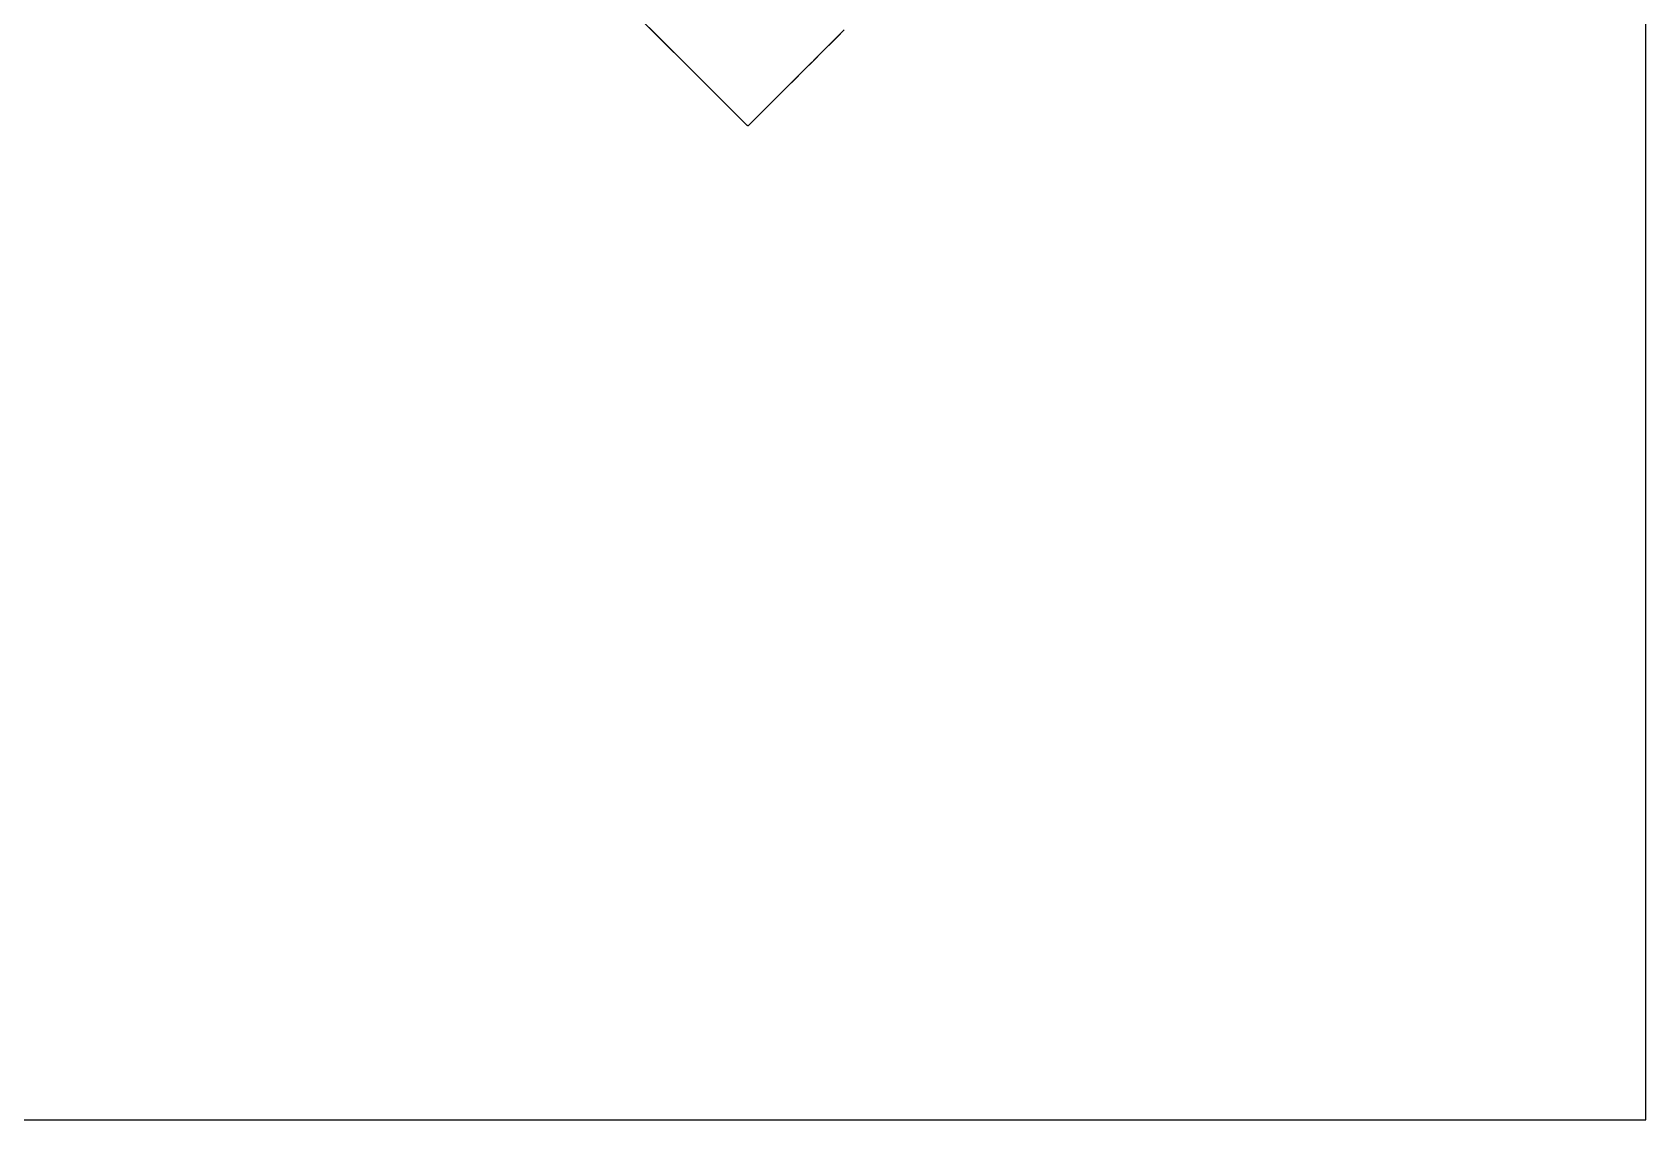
# Model space of a CAD drawing. Header units: millimetres. Extents: x 0 to 500, y 0 to 700.
# Drawn here: x 371.7 to 500, y 0 to 86.5 of the extents above; entities that cross this region are included whole.
import ezdxf

# ---------------------------------------------------------------- set-up
doc = ezdxf.new("R2010")
doc.units = ezdxf.units.MM
for name, color, linetype in [('CORTE', 1, 'Continuous'), ('GRABADO', 5, 'Continuous'), ('HOJA', 8, 'Continuous')]:
    doc.layers.add(name, color=color, linetype=linetype)

msp = doc.modelspace()

# ---------------------------------------------------------------- linework, layer by layer
at = {"layer": 'CORTE'}
msp.add_lwpolyline([(436.2, 86.58), (435.76, 86.14), (435.26, 85.64), (434.77, 85.15), (434.3, 84.68), (434.02, 84.41), (433.65, 84.03), (433.25, 83.64), (432.86, 83.24), (432.38, 82.77), (431.88, 82.26), (431.34, 81.73), (430.79, 81.18), (430.26, 80.64), (429.72, 80.11), (429.17, 79.56), (428.68, 79.06), (428.67, 79.06), (428.66, 79.05), (428.65, 79.04), (428.65, 79.04), (428.64, 79.04), (428.62, 79.04), (428.61, 79.04), (428.6, 79.04), (428.6, 79.04), (428.6, 79.04), (428.59, 79.05), (428.58, 79.05), (428.58, 79.06), (428.57, 79.06), (412.91, 94.72)], dxfattribs=at)
at = {"layer": 'GRABADO'}
msp.add_lwpolyline([(436.27, 86.66), (435.7, 86.09), (435.16, 85.55), (434.84, 85.23), (434.41, 84.8), (433.96, 84.34), (433.5, 83.89), (432.95, 83.34), (432.37, 82.75), (431.75, 82.14), (431.12, 81.5), (430.5, 80.89), (429.88, 80.27), (429.25, 79.64), (428.68, 79.06), (428.67, 79.06), (428.66, 79.05), (428.64, 79.04), (428.63, 79.04), (428.62, 79.04), (428.61, 79.04), (428.6, 79.04), (428.6, 79.04), (428.6, 79.04), (428.59, 79.05), (428.58, 79.05), (428.58, 79.05), (428.57, 79.06), (416.96, 90.67)], dxfattribs=at)
at = {"layer": 'HOJA'}
msp.add_lwpolyline([(0, 0), (500, 0), (500, 700), (0, 700)], close=True, dxfattribs=at)

doc.saveas('drawing.dxf')
